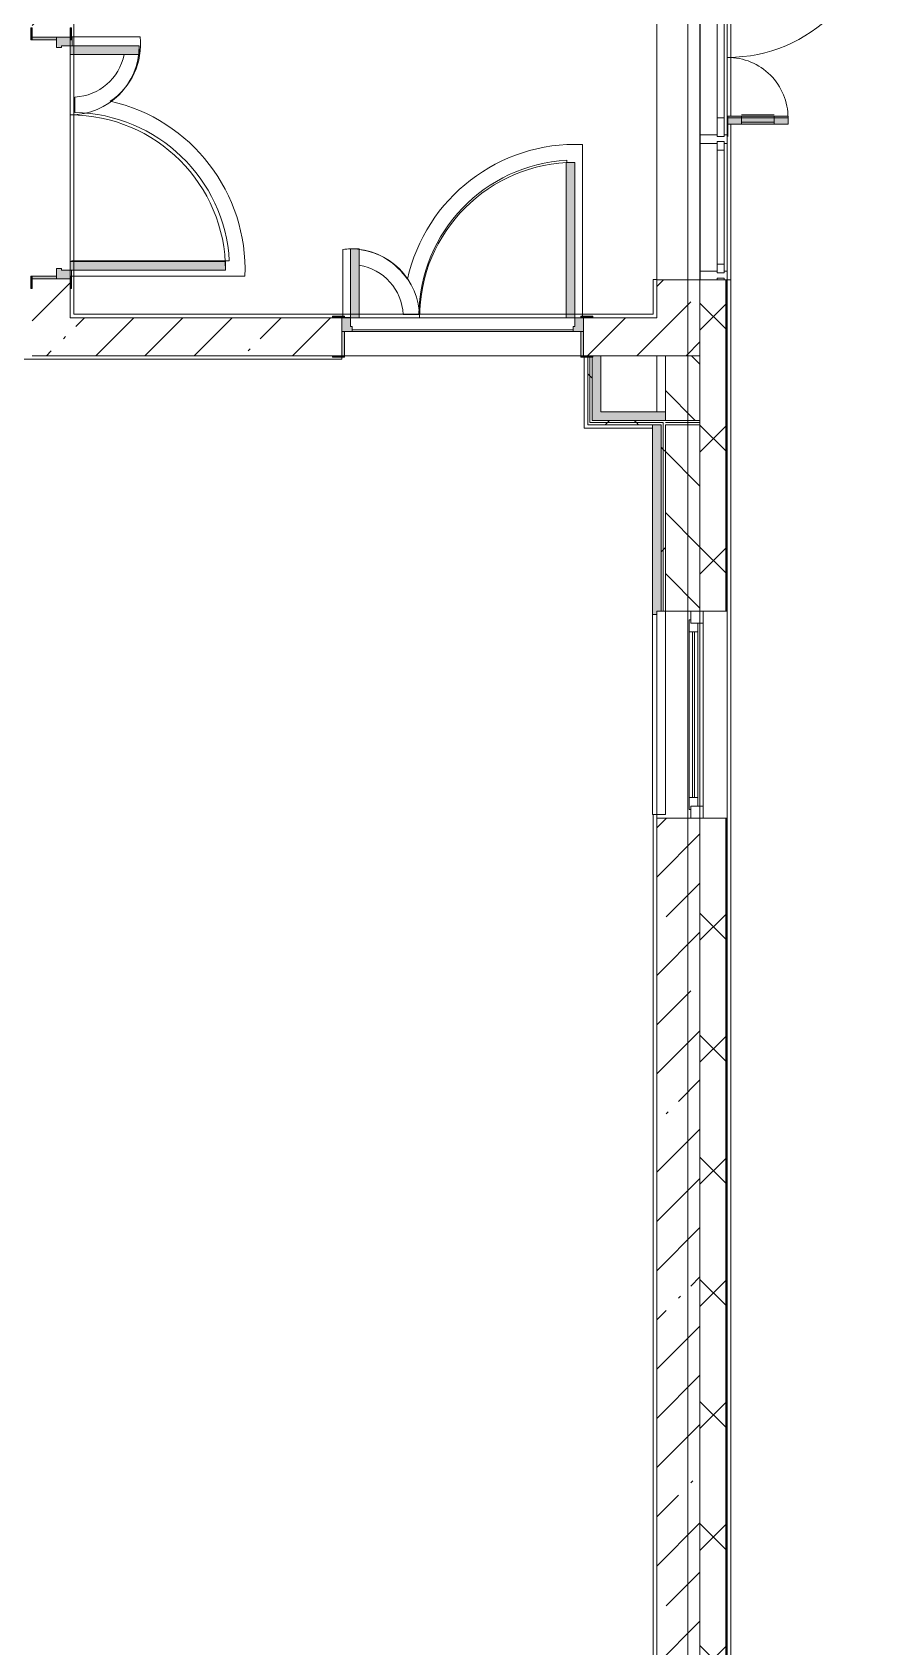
# Model space of a CAD drawing. Header units: millimetres. Extents: x -4029 to 232974, y -8553 to 104777.
# Drawn here: x 192296 to 197191, y 2900 to 12254 of the extents above; entities that cross this region are included whole.
import ezdxf

# ---------------------------------------------------------------- set-up
doc = ezdxf.new("R2010")
doc.units = ezdxf.units.MM
doc.linetypes.add('Осевая', pattern=[3175, 635, -476.25, 1587.5, -476.25])
for name, color, linetype, lineweight in [('A-AREA-BNDY-1', 7, 'Continuous', 5), ('A-GLAZ-1', 7, 'Continuous', 5), ('A-GLAZ-CWMG-2', 7, 'Continuous', 5), ('A-WALL', 7, 'Continuous', 9), ('A-WALL-4', 7, 'Continuous', 5), ('I-WALL-6', 7, 'Continuous', 5), ('Оси', 7, 'Continuous', 9), ('Оси-2', 7, 'Осевая', 9)]:
    doc.layers.add(name, color=color, linetype=linetype, lineweight=lineweight)
for name, color, linetype, lineweight, true_color in [('A-DETL-GENF-10', 7, 'Continuous', 5, 0xe2e2e2), ('A-DETL-GENF-9', 7, 'Continuous', 5, 0xaaaaaa), ('A-DOOR-3', 7, 'Continuous', 5, 0xaaaaaa), ('A-DOOR-4', 7, 'Continuous', 5, 0xe2e2e2), ('A-DOOR-FRAM-3', 7, 'Continuous', 5, 0xe2e2e2), ('A-DOOR-FRAM-4', 7, 'Continuous', 5, 0xaaaaaa), ('A-FLOR-2', 7, 'Continuous', 5, 0xaaaaaa), ('I-WALL-5', 7, 'Continuous', 9, 0xe7e7e7)]:
    doc.layers.add(name, color=color, linetype=linetype, lineweight=lineweight, true_color=true_color)
pattern_1 = [(45, (71086.4, 0), (-285.1231, 285.1231), []), (45, (71371.53, 0), (-285.1231, 285.1231), [504.031, -100.806, 16.764, -84.042])]
pattern_2 = [(45, (71086.4, 0), (-530.33, 530.33), []), (135, (71086.4, 0), (-530.33, -530.33), [])]

# ---------------------------------------------------------------- blocks, each defined once
blk = doc.blocks.new('110_Дверь_СКБ_2Ст - Д-5_п_ Из игровой в коридор-32679362-1_2_1_птичка')
at = {"layer": 'A-DOOR-4'}
for points in [[(612.5, 110), (662.5, 110), (662.5, 1010), (612.5, 1010), (612.5, 907.7)], [(-637.5, 110), (-587.5, 110), (-591.3, 510), (-637.5, 506), (-637.5, 111.5)], [(697.5, -110), (712.5, -110), (712.5, 30), (697.5, 27.7)]]:
    blk.add_hatch(color=256, dxfattribs=at).paths.add_polyline_path(points)
h = blk.add_hatch(color=256, dxfattribs=at)
h.paths.add_polyline_path([(-672.5, 30), (-627.5, 30), (-627.5, 60), (-637.5, 60), (-637.5, 110), (-687.5, 110), (-687.5, 30)])
h.paths.add_polyline_path([(712.5, 30), (712.5, 110), (662.5, 108.5), (662.5, 60), (652.5, 60), (652.5, 30), (706.3, 30)])
at = {"layer": 'A-DOOR-FRAM-3'}
for points in [[(-681.3, 110), (-672.5, 112.1), (-672.5, 118), (-742.5, 118), (-742.5, 110), (-687.5, 110)], [(712.5, 110), (767.5, 110), (767.5, 118), (697.5, 118), (697.5, 110), (706.3, 110)], [(-672.5, -110), (-672.5, 30), (-687.5, 30), (-687.5, -110)], [(-672.5, -118), (-672.5, -110), (-742.5, -110), (-742.5, -118), (-687.5, -118)], [(737.8, -118), (767.5, -118), (762.5, -110), (697.5, -110), (697.5, -118), (737.5, -118)]]:
    blk.add_hatch(color=256, dxfattribs=at).paths.add_polyline_path(points)
at = {"layer": 'A-DOOR-3'}
for p, q in [((662.5, 1010), (612.5, 1010)), ((612.5, 1010), (612.5, 110)), ((662.5, 110), (662.5, 1010)), ((-637.5, 510), (-637.5, 110)), ((-587.5, 510), (-637.5, 510)), ((-587.5, 110), (-587.5, 510)), ((-637.5, 110), (-587.5, 110)), ((612.5, 110), (662.5, 110))]:
    blk.add_line(p, q, dxfattribs=at)
for centre, radius, start, end in [((662.5, 110), 900, 90, 180), ((-637.5, 110), 400, 360, 90)]:
    blk.add_arc(centre, radius, start, end, dxfattribs=at)
at = {"layer": 'A-DOOR-FRAM-4'}
for p, q in [((-672.5, 118), (-742.5, 118)), ((-742.5, 118), (-742.5, 110)), ((-742.5, 110), (-672.5, 110)), ((-637.5, 110), (-687.5, 110)), ((-687.5, 110), (-687.5, 30)), ((-672.5, 110), (-672.5, 118)), ((-637.5, 60), (-637.5, 110)), ((662.5, 110), (662.5, 60)), ((712.5, 110), (662.5, 110)), ((767.5, 118), (697.5, 118)), ((697.5, 118), (697.5, 110)), ((697.5, 110), (767.5, 110)), ((712.5, 30), (712.5, 110)), ((767.5, 110), (767.5, 118)), ((-687.5, 30), (-627.5, 30)), ((-672.5, 30), (-687.5, 30)), ((-687.5, 30), (-687.5, -110)), ((-672.5, -110), (-672.5, 30)), ((-627.5, 60), (-637.5, 60)), ((-627.5, 30), (-627.5, 60)), ((662.5, 60), (652.5, 60)), ((652.5, 60), (652.5, 30)), ((652.5, 30), (712.5, 30)), ((712.5, 30), (697.5, 30)), ((697.5, 30), (697.5, -110)), ((712.5, -110), (712.5, 30)), ((-672.5, -110), (-742.5, -110)), ((-742.5, -110), (-742.5, -118)), ((-742.5, -118), (-672.5, -118)), ((-687.5, -110), (-672.5, -110)), ((-672.5, -118), (-672.5, -110)), ((697.5, -110), (712.5, -110)), ((767.5, -110), (697.5, -110)), ((697.5, -110), (697.5, -118)), ((697.5, -118), (767.5, -118)), ((767.5, -118), (767.5, -110))]:
    blk.add_line(p, q, dxfattribs=at)
blk = doc.blocks.new('110_Дверь_СКБ_2Ст - Д-1_л_Лестничная клетка EIS60 2-32142534-1_2_1_птичка')
at = {"layer": 'A-DOOR-4'}
for points in [[(612.5, 1010), (612.5, 110), (662.5, 110), (662.5, 1010), (639.9, 1010)], [(-637.5, 510), (-637.5, 110), (-587.5, 110), (-587.5, 510)], [(712.4, 30), (697.5, 30), (699.6, -110), (712.5, -110), (712.5, 30)]]:
    blk.add_hatch(color=256, dxfattribs=at).paths.add_polyline_path(points)
h = blk.add_hatch(color=256, dxfattribs=at)
h.paths.add_polyline_path([(662.5, 110), (662.5, 60), (652.5, 60), (652.5, 30), (712.5, 32.6), (712.5, 110)])
h.paths.add_polyline_path([(-637.5, 110), (-687.5, 110), (-687.2, 30), (-627.5, 35.6), (-627.5, 60), (-637.5, 60), (-637.5, 104.8)])
at = {"layer": 'A-DOOR-FRAM-3'}
for points in [[(-695.5, 118), (-742.5, 118), (-742.5, 110), (-672.5, 110), (-672.5, 118), (-687.5, 118)], [(728.3, 118), (697.5, 118), (697.5, 110), (767.5, 110), (767.5, 118), (729.9, 118)], [(-672.5, 30), (-687.5, 30), (-687.4, -110), (-672.5, -110), (-672.5, -21.5)], [(-687.4, -110), (-742.5, -110.2), (-742.5, -118), (-672.5, -118), (-674.5, -110)], [(767.5, -110), (697.5, -110), (698.9, -118), (767.5, -118)]]:
    blk.add_hatch(color=256, dxfattribs=at).paths.add_polyline_path(points)
at = {"layer": 'A-DOOR-3'}
for p, q in [((662.5, 1010), (612.5, 1010)), ((612.5, 1010), (612.5, 110)), ((662.5, 110), (662.5, 1010)), ((-637.5, 510), (-637.5, 110)), ((-587.5, 510), (-637.5, 510)), ((-587.5, 110), (-587.5, 510)), ((-637.5, 110), (-587.5, 110)), ((612.5, 110), (662.5, 110))]:
    blk.add_line(p, q, dxfattribs=at)
for centre, radius, start, end in [((662.5, 110), 900, 90, 180), ((-637.5, 110), 400, 360, 90)]:
    blk.add_arc(centre, radius, start, end, dxfattribs=at)
at = {"layer": 'A-DOOR-FRAM-4'}
for p, q in [((-672.5, 118), (-742.5, 118)), ((-742.5, 118), (-742.5, 110)), ((-742.5, 110), (-672.5, 110)), ((-637.5, 110), (-687.5, 110)), ((-687.5, 110), (-687.5, 30)), ((-672.5, 110), (-672.5, 118)), ((-637.5, 60), (-637.5, 110)), ((662.5, 110), (662.5, 60)), ((712.5, 110), (662.5, 110)), ((767.5, 118), (697.5, 118)), ((697.5, 118), (697.5, 110)), ((697.5, 110), (767.5, 110)), ((712.5, 30), (712.5, 110)), ((767.5, 110), (767.5, 118)), ((-687.5, 30), (-627.5, 30)), ((-672.5, 30), (-687.5, 30)), ((-687.5, 30), (-687.5, -110)), ((-672.5, -110), (-672.5, 30)), ((-627.5, 60), (-637.5, 60)), ((-627.5, 30), (-627.5, 60)), ((662.5, 60), (652.5, 60)), ((652.5, 60), (652.5, 30)), ((652.5, 30), (712.5, 30)), ((712.5, 30), (697.5, 30)), ((697.5, 30), (697.5, -110)), ((712.5, -110), (712.5, 30)), ((-672.5, -110), (-742.5, -110)), ((-742.5, -110), (-742.5, -118)), ((-742.5, -118), (-672.5, -118)), ((-687.5, -110), (-672.5, -110)), ((-672.5, -118), (-672.5, -110)), ((697.5, -110), (712.5, -110)), ((767.5, -110), (697.5, -110)), ((697.5, -110), (697.5, -118)), ((697.5, -118), (767.5, -118)), ((767.5, -118), (767.5, -110))]:
    blk.add_line(p, q, dxfattribs=at)
blk = doc.blocks.new('120_Окно_СКБ_1Ст - 120_Окно_СКБ_1Ст 1200х2500_h_ с форточкой 3-24161067-1_2_1_птичка')
at = {"layer": 'A-GLAZ-1'}
for p, q in [((-600, -127), (-600, -57)), ((-600, -57), (-530, -57)), ((600, -57), (-600, -57)), ((-530, -57), (-530, -127)), ((530, -87), (-530, -87)), ((-530, -87), (-530, -127)), ((-480, -137), (-480, -87)), ((480, -137), (480, -87)), ((530, -127), (530, -57)), ((530, -57), (600, -57)), ((530, -127), (530, -87)), ((600, -57), (600, -127)), ((-530, -127), (-600, -127)), ((-600, -127), (-550, -127)), ((-530, -127), (-550, -127)), ((-550, -127), (-550, -137)), ((-550, -137), (550, -137)), ((550, -137), (-550, -137)), ((-480, -107), (480, -107)), ((480, -117), (-480, -117)), ((600, -127), (530, -127)), ((550, -127), (530, -127)), ((550, -127), (600, -127)), ((550, -137), (550, -127))]:
    blk.add_line(p, q, dxfattribs=at)
blk = doc.blocks.new('PNS_Панель прямоугольная - Нр_Стекло - 40мм-24160822-1_2_1_птичка')
at = {"layer": 'A-GLAZ-1'}
for p, q in [((-380, 0), (-380, 40)), ((-380, 40), (-330, 40)), ((-330, 40), (330, 40)), ((-330, 40), (-330, 0)), ((380, 40), (330, 40)), ((330, 40), (330, 0)), ((380, 0), (380, 40)), ((-330, 0), (-380, 0)), ((-330, 0), (330, 0)), ((330, 0), (380, 0))]:
    blk.add_line(p, q, dxfattribs=at)
blk = doc.blocks.new('Прямоугольный импост - Импост структурный с накладкой - 160мм-23689442-1_2_1_птичка')
at = {"layer": 'A-GLAZ-CWMG-2'}
for p, q in [((125081, 11610), (125081, 10870)), ((125238, 11610), (125238, 10870))]:
    blk.add_line(p, q, dxfattribs=at)
blk = doc.blocks.new('Дверь_Витражная_СКБ_2Ст - ВН-6-31912847-1_2_1_птичка')
at = {"layer": 'A-DETL-GENF-10'}
for points in [[(-643, -39), (-643, -370), (-598, -370), (-598, -20), (-643, -20)], [(562, -39), (562, -884), (607, -884), (607, -20), (562, -20)], [(607, -17), (607, -20), (705, -17)]]:
    blk.add_hatch(color=256, dxfattribs=at).paths.add_polyline_path(points)
at = {"layer": 'A-DETL-GENF-9'}
for p, q in [((-607, -20), (-715, -20)), ((-715, -20), (-607, -20)), ((-598, -20), (-643, -20)), ((-643, -370), (-643, -20)), ((-598, -20), (-643, -20)), ((-643, -20), (-643, -370)), ((-598, -370), (-598, -20)), ((-598, -370), (-598, -20)), ((562, -20), (607, -20)), ((562, -884), (562, -20)), ((562, -20), (562, -884)), ((607, -20), (562, -20)), ((607, -884), (607, -20)), ((607, -884), (607, -20)), ((607, -20), (715, -20)), ((607, -20), (715, -20)), ((-643, -100), (-598, -100)), ((-633, -290), (-633, -100)), ((-589, -290), (-589, -100)), ((553, -804), (553, -100)), ((607, -100), (562, -100)), ((597, -804), (597, -100)), ((-643, -290), (-598, -290)), ((-643, -370), (-598, -370)), ((-643, -370), (-598, -370)), ((607, -804), (562, -804)), ((607, -884), (562, -884)), ((562, -884), (607, -884))]:
    blk.add_line(p, q, dxfattribs=at)
at = {"layer": 'A-DOOR-3'}
for p, q in [((-715, 40), (-607, 40)), ((-715, 0), (-715, 40)), ((-607, 40), (-607, 0)), ((607, 40), (715, 40)), ((607, 0), (607, 40)), ((715, 40), (715, 0)), ((-607, 0), (-715, 0)), ((-607, -370), (-607, -20)), ((715, 0), (607, 0)), ((607, -884), (607, -20))]:
    blk.add_line(p, q, dxfattribs=at)
for centre, radius, start, end in [((-607, -20), 350, 270, 0), ((607, -20), 864, 180, 270)]:
    blk.add_arc(centre, radius, start, end, dxfattribs=at)
blk = doc.blocks.new('Прямоугольный импост - Импост структурный с накладкой - 160мм-23689444-1_2_1_птичка')
at = {"layer": 'A-GLAZ-CWMG-2'}
for p, q in [((125081, 13070), (125081, 11660)), ((125238, 13070), (125238, 11660)), ((125181, 12972), (125181, 11758)), ((125221, 12972), (125221, 11758))]:
    blk.add_line(p, q, dxfattribs=at)
blk = doc.blocks.new('Прямоугольный импост - Импост структурный с накладкой - 160мм-22960522-1_2_1_птичка')
at = {"layer": 'A-GLAZ-CWMG-2'}
for p, q in [((-25, 0), (-25, 17)), ((-25, 17), (25, 17)), ((25, 17), (25, 0)), ((-25, -140), (-25, -40)), ((25, -40), (25, -140)), ((25, -140), (-25, -140))]:
    blk.add_line(p, q, dxfattribs=at)
blk = doc.blocks.new('Прямоугольный импост - Импост структурный с накладкой - 160мм-18691766-1_2_1_птичка')
at = {"layer": 'A-GLAZ-CWMG-2'}
for p, q in [((0, 17), (-50, 17)), ((-50, 17), (-50, 0)), ((-10, -40), (-10, 0)), ((-10, 0), (0, 0)), ((0, 0), (0, 17)), ((-50, -40), (-50, -140)), ((0, -40), (-10, -40)), ((0, -140), (0, -40)), ((-50, -140), (0, -140))]:
    blk.add_line(p, q, dxfattribs=at)

msp = doc.modelspace()

# ---------------------------------------------------------------- hatches: boundary and pattern name
at = {"layer": 'A-WALL-4'}
h = msp.add_hatch(dxfattribs=at)
h.set_pattern_fill('FP_135', color=256, style=0, pattern_type=2)
h.set_pattern_definition([(45, (71086.4, 0), (-353.5534, 353.5534), []), (135, (71086.4, 0), (-353.5534, -353.5534), [])])
h.paths.add_polyline_path([(196316.4063, -250), (196316.4063, 7700.0442), (196166.4063, 7700.0442), (196166.4063, -250), (196276.4063, -250)])
h.paths.add_polyline_path([(196314.7586, 8900.0442), (196316.4063, 8900.0442), (196316.4063, 10820.0001), (196166.4063, 10820.0001), (196166.4063, 8900.0442), (196276.4063, 8900.0442)])
h.paths.add_polyline_path([(196316.4063, 13120.0001), (196316.4063, 13670.0001), (196166.4063, 13670.0001), (196166.4063, 13120.0001), (196276.4063, 13120.0001)])
h.paths.add_polyline_path([(196316.4063, 15220.0001), (196316.4063, 21550), (196166.4063, 21550), (196166.4063, 15220.0001), (196276.4063, 15220.0001)])
h = msp.add_hatch(dxfattribs=at)
h.set_pattern_fill('FP_117', color=256, style=0, pattern_type=2)
h.set_pattern_definition([(135, (71086.4, 0), (-176.7767, -176.7767), [])])
h.paths.add_polyline_path([(195966.4063, 8900.0442), (196166.4063, 8900.0442), (196166.4063, 9980), (195966.4063, 9980), (195966.4063, 9050.3851)])
h.paths.add_polyline_path([(196038.5654, 10005), (196166.4063, 10005), (196166.4063, 10380), (195966.4063, 10380), (195966.4063, 10005), (196000.2185, 10005)])
at = {"layer": 'I-WALL-5'}
for points in [[(195541.4063, 10005), (195591.4063, 10005), (195591.4063, 10380), (195546.4063, 10380), (195541.4063, 10224.019)], [(195891.4063, 10005), (195966.4063, 10005), (195963.2813, 10055), (195591.4063, 10055), (195591.4063, 10005)], [(195896.4063, 8879.5442), (195916.4063, 8879.5442), (195916.4063, 8900.0442), (195941.4063, 8900.0442), (195941.4063, 9980), (195891.4063, 9980), (195891.4063, 8879.5442)]]:
    msp.add_hatch(color=256, dxfattribs=at).paths.add_polyline_path(points)
at = {"layer": 'I-WALL-6'}
h = msp.add_hatch(dxfattribs=at)
h.set_pattern_fill('FP_116', color=256, style=0, pattern_type=2)
h.set_pattern_definition(pattern_1)
h.paths.add_polyline_path([(196166.4063, 10600), (196166.4063, 10820.0001), (195916.4063, 10820.0001), (195916.4063, 10600), (196144.1083, 10600)])
h.paths.add_polyline_path([(196166.4063, 13120.0001), (196166.4063, 13670.0001), (195916.4063, 13670.0001), (195916.4063, 13120.0001), (196000.2185, 13120.0001)])
h.paths.add_polyline_path([(195916.4063, 15220.0001), (196166.4063, 15220.0001), (196166.4063, 21400), (195916.4063, 21400), (195916.4063, 15550.0001)])
h = msp.add_hatch(dxfattribs=at)
h.set_pattern_fill('FP_116', color=256, style=0, pattern_type=2)
h.set_pattern_definition(pattern_1)
h.paths.add_polyline_path([(192516.4063, 10380), (192516.4063, 10825), (192296.4063, 10825), (192296.4063, 10380)])
h.paths.add_polyline_path([(192296.4063, 12225), (192516.4063, 12225), (192516.4063, 13400), (192296.4063, 13400), (192296.4063, 12280)])
h.paths.add_polyline_path([(192478.9063, 13900), (192516.4063, 13900), (192516.4063, 18600), (192296.4063, 18600), (192296.4063, 13900), (192414.9109, 13900)])
h = msp.add_hatch(dxfattribs=at)
h.set_pattern_fill('FP_134', color=256, style=0, pattern_type=2)
h.set_pattern_definition([(135, (71086.4, 0), (-353.5534, -353.5534), [])])
h.paths.add_polyline_path([(191446.4063, 10400), (192296.4063, 10400), (192296.4063, 10600), (190416.4063, 10600), (190416.4063, 10400), (190436.4063, 10400)])
h.paths.add_polyline_path([(180836.4062, 10400), (181316.4063, 10400), (181313.4008, 10600), (180191.4062, 10600), (180191.4062, 10400), (180756.4062, 10400)])
h.paths.add_polyline_path([(178436.4063, 10400), (178791.4062, 10400), (178791.4062, 10600), (178436.4063, 10600)])
h.paths.add_polyline_path([(182996.4062, 10400), (183016.4062, 10400), (183016.4062, 10600), (182266.4063, 10600), (182271.3243, 10400), (182890.7443, 10400)])
h = msp.add_hatch(dxfattribs=at)
h.set_pattern_fill('FP_116', color=256, style=0, pattern_type=2)
h.set_pattern_definition(pattern_1)
h.paths.add_polyline_path([(196166.4063, 10380), (196166.4063, 10600), (195491.4063, 10600), (195496.4063, 10380), (196016.4063, 10380)])
h.paths.add_polyline_path([(194036.4063, 10380), (194091.4063, 10380), (194091.4063, 10600), (192516.4063, 10600), (192516.4063, 10380), (193950.5291, 10380)])
h = msp.add_hatch(dxfattribs=at)
h.set_pattern_fill('FP_213', color=256, style=0, pattern_type=2)
h.set_pattern_definition(pattern_2)
h.paths.add_polyline_path([(195516.4063, 9980), (195528.9063, 9980), (195528.9063, 10372), (195516.4063, 10372), (195516.4063, 10055)])
h = msp.add_hatch(dxfattribs=at)
h.set_pattern_fill('FP_213', color=256, style=0, pattern_type=2)
h.set_pattern_definition(pattern_2)
h.paths.add_polyline_path([(195528.9063, 9992.5), (195541.4063, 9992.5), (195541.4063, 10372), (195528.9063, 10372), (195528.9063, 10055)])
h = msp.add_hatch(dxfattribs=at)
h.set_pattern_fill('FP_213', color=256, style=0, pattern_type=2)
h.set_pattern_definition(pattern_2)
h.paths.add_polyline_path([(195916.4063, 9980), (195953.9063, 9980), (195953.9063, 9992.5), (195528.9063, 9992.5), (195528.9063, 9980), (195914.0822, 9980)])
h.paths.add_polyline_path([(196166.4063, 9980), (196166.4063, 9992.5), (195966.4063, 9992.5), (195966.4063, 9980), (196030.0427, 9980)])
h = msp.add_hatch(dxfattribs=at)
h.set_pattern_fill('FP_213', color=256, style=0, pattern_type=2)
h.set_pattern_definition(pattern_2)
h.paths.add_polyline_path([(196166.4063, 9992.5), (196166.4063, 10005), (195541.4063, 10005), (195541.4063, 9992.5), (196034.304, 9992.5)])
h = msp.add_hatch(dxfattribs=at)
h.set_pattern_fill('FP_213', color=256, style=0, pattern_type=2)
h.set_pattern_definition(pattern_2)
h.paths.add_polyline_path([(195953.9063, 8900.0442), (195953.9063, 9980), (195941.4063, 9980), (195941.4063, 8900.0442)])
h = msp.add_hatch(dxfattribs=at)
h.set_pattern_fill('FP_213', color=256, style=0, pattern_type=2)
h.set_pattern_definition(pattern_2)
h.paths.add_polyline_path([(195953.9063, 8900.0442), (195966.4063, 8900.0442), (195966.4063, 9992.5), (195953.9063, 9992.5), (195953.9063, 9050.3851)])
h = msp.add_hatch(dxfattribs=at)
h.set_pattern_fill('FP_116', color=256, style=0, pattern_type=2)
h.set_pattern_definition(pattern_1)
h.paths.add_polyline_path([(196000.2185, -100), (196166.4063, -100), (196166.4063, 7700.0442), (195916.4063, 7700.0442), (195916.4063, -100)])

# ---------------------------------------------------------------- linework, layer by layer
at = {"layer": 'A-AREA-BNDY-1', "flags": 128}
msp.add_lwpolyline([(195895.4063, 10821.0001), (195916.4063, 10821.0001), (195916.4063, 13120.0001), (195896.4063, 13120.0001), (195896.4063, 13429), (194070.4063, 13429), (194070.4063, 17321), (194362.4063, 17321), (194362.4063, 13591), (195916.4063, 13591), (195916.4063, 15220.0001), (195896.4063, 15220.0001), (195896.4063, 16650.1621), (195895.4063, 16650.1621), (195895.4063, 18411.5), (195500.8967, 18411.5), (192537.4063, 18411.5), (192537.4063, 14230.4102), (192536.4063, 14230.4102), (192536.4063, 14228.1505), (192537.4063, 14228.1505), (192537.4063, 10621), (195895.4063, 10621)], close=True, dxfattribs=at)
at = {"layer": 'A-FLOR-2'}
for p, q in [((192921.3221, 12227.3825), (192526.9003, 12227.3825)), ((192526.9003, 12227.3825), (192526.9003, 12175)), ((192543.9003, 11878.705), (192543.9003, 11788.2748)), ((195485.1678, 10608), (195485.1678, 11603.7838)), ((195395.1678, 11513.077), (195395.1678, 11500)), ((194097.5604, 10995.9511), (194097.5604, 10608)), ((193438.4479, 10929.7751), (192523.9003, 10929.7751)), ((192523.9003, 10875), (192523.9003, 10840)), ((192524.4063, 10839.7751), (193529.1548, 10839.7751)), ((194106.4063, 10601.5293), (194141.4063, 10601.5293)), ((194446.2379, 10618.5293), (194536.6681, 10618.5293)), ((195395.1678, 10598.5293), (195441.4063, 10598.5293)), ((194151.4063, 10530), (195431.4063, 10530)), ((195431.4063, 10520), (194151.4063, 10520)), ((194091.4063, 10360), (190436.4063, 10360)), ((194091.4063, 10372), (194091.4063, 10360)), ((195496.4063, 9960), (195496.4063, 10372)), ((195891.8692, 9960), (195496.4063, 9960)), ((195896.4063, 170), (195896.4063, 7721.0442))]:
    msp.add_line(p, q, dxfattribs=at)
for centre, radius, start, end in [((192529.9003, 12182.3825), 394, 303.62194783, 6.5582456), ((192529.9003, 12182.3825), 304, 272.639555, 349.07682175), ((192529.9003, 10878.3825), 910, 3.23752469, 89.11849169), ((192529.9003, 10878.3825), 1000, 357.7874099, 77.39890078), ((195446.5604, 10604.5293), 1000, 87.7874099, 167.39890078), ((195446.5604, 10604.5293), 910, 93.23752469, 179.11849169), ((194142.5604, 10604.5293), 394, 90.1714643, 96.5582456), ((194142.5604, 10604.5293), 394, 33.62194783, 82.85687884), ((194142.5604, 10604.5293), 304, 2.639555, 80.73872892)]:
    msp.add_arc(centre, radius, start, end, dxfattribs=at)
at = {"layer": 'A-WALL'}
for p, q in [((196166.4063, 10820.0001), (196166.4063, 10600)), ((196316.4063, 8900.0442), (196316.4063, 10820.0001)), ((196319.4063, 8900.0442), (196319.4063, 10820.0001)), ((195528.9063, 9992.5), (195528.9063, 10372)), ((195541.4063, 10005), (195541.4063, 10372)), ((196166.4063, 10380), (195966.4063, 10380)), ((196166.4063, 8900.0442), (196166.4063, 10380)), ((195966.4063, 10005), (195966.4063, 10055)), ((195953.9063, 9992.5), (195528.9063, 9992.5)), ((196166.4063, 10005), (195541.4063, 10005)), ((195941.4063, 9980), (195891.4063, 9980)), ((195941.4063, 8900.0442), (195941.4063, 9980)), ((195953.9063, 8900.0442), (195953.9063, 9992.5)), ((195966.4063, 9992.5), (196166.4063, 9992.5)), ((195966.4063, 9980), (195966.4063, 8900.0442)), ((195966.4063, 9980), (196166.4063, 9980)), ((196316.4063, -250), (196316.4063, 7700.0442)), ((196319.4063, -253), (196319.4063, 7700.0442))]:
    msp.add_line(p, q, dxfattribs=at)
at = {"layer": 'A-WALL-4'}
for p, q in [((196166.4063, 10820.0001), (196166.4063, 13120.0001)), ((196346.4063, 12927.0001), (196346.4063, 11767.0002)), ((196346.4063, 11722.0002), (196346.4063, -280)), ((196346.4063, 10820.0001), (196166.4063, 10820.0001)), ((196324.4063, -258), (196324.4063, 10820.0001)), ((195966.4063, 10380), (195966.4063, 10055)), ((195966.4063, 8900.0442), (196324.4063, 8900.0442)), ((196166.4063, 8900.0442), (196166.4063, -100)), ((196324.4063, 7700.0442), (196166.4063, 7700.0442))]:
    msp.add_line(p, q, dxfattribs=at)
at = {"layer": 'I-WALL-6'}
for p, q in [((195916.4063, 10600), (195916.4063, 13450)), ((192516.4063, 12125), (192516.4063, 10925)), ((192516.4063, 10600), (192516.4063, 10770)), ((196166.4063, 10820.0001), (195916.4063, 10820.0001)), ((194036.4063, 10600), (192516.4063, 10600)), ((194191.4063, 10600), (195391.4063, 10600)), ((195916.4063, 10600), (195546.4063, 10600)), ((196166.4063, 10380), (196166.4063, 10600)), ((192296.4063, 10380), (194036.4063, 10380)), ((195476.4063, 10380), (194106.4063, 10380)), ((195516.4063, 10372), (195516.4063, 9980)), ((195966.4063, 10380), (195546.4063, 10380)), ((195591.4063, 10055), (195591.4063, 10380)), ((195916.4063, 10055), (195916.4063, 10380)), ((195966.4063, 10055), (195591.4063, 10055)), ((195516.4063, 9980), (195891.4063, 9980)), ((195891.4063, 7721.0442), (195891.4063, 9980)), ((195916.4063, 8900.0442), (195916.4063, 150)), ((195916.4063, 8900.0442), (195966.4063, 8900.0442)), ((195966.4063, 8900.0442), (195966.4063, 7721.0442)), ((195891.4063, 8879.5442), (195916.4063, 8879.5442)), ((195891.4063, 7721.0442), (195966.4063, 7721.0442)), ((196166.4063, 7700.0442), (195916.4063, 7700.0442))]:
    msp.add_line(p, q, dxfattribs=at)
at = {"layer": 'Оси'}
for p, q in [((196096.4062, 10029.8193), (196096.4062, 21915.0972)), ((196096.4062, -1906.2586), (196096.4062, 9979.0193))]:
    msp.add_line(p, q, dxfattribs=at)
at = {"layer": 'Оси-2'}
msp.add_line((196096.4062, 9979.0193), (196096.4062, 10029.8193), dxfattribs=at)

# ---------------------------------------------------------------- block references
at = {"layer": 'A-DOOR-3'}
for name, p, rotation in [('Дверь_Витражная_СКБ_2Ст - ВН-6-31912847-1_2_1_птичка', (196307.4063, 12365.0002), 89.99999999999957), ('110_Дверь_СКБ_2Ст - Д-1_л_Лестничная клетка EIS60 2-32142534-1_2_1_птичка', (192406.4063, 11537.5), 269.9999999999999)]:
    msp.add_blockref(name, p, dxfattribs=dict(at, rotation=rotation))
msp.add_blockref('110_Дверь_СКБ_2Ст - Д-5_п_ Из игровой в коридор-32679362-1_2_1_птичка', (194778.9063, 10490), dxfattribs=at)
at = {"layer": 'A-GLAZ-1'}
for name, p, rotation in [('PNS_Панель прямоугольная - Нр_Стекло - 40мм-24160822-1_2_1_птичка', (196307.4063, 11240.0002), 89.99999999999957), ('120_Окно_СКБ_1Ст - 120_Окно_СКБ_1Ст 1200х2500_h_ с форточкой 3-24161067-1_2_1_птичка', (196241.4063, 8300.0442), 269.9999999999999)]:
    msp.add_blockref(name, p, dxfattribs=dict(at, rotation=rotation))
at = {"layer": 'A-GLAZ-CWMG-2'}
for name in ['Прямоугольный импост - Импост структурный с накладкой - 160мм-23689444-1_2_1_птичка', 'Прямоугольный импост - Импост структурный с накладкой - 160мм-23689442-1_2_1_птичка']:
    msp.add_blockref(name, (71086.4063, 0), dxfattribs=at)
at = {"layer": 'A-GLAZ-CWMG-2', "extrusion": (0, 0, -1), "rotation": 90.00000000000044}
msp.add_blockref('Прямоугольный импост - Импост структурный с накладкой - 160мм-22960522-1_2_1_птичка', (-196307.4063, 11635.0002), dxfattribs=at)
at = {"layer": 'A-GLAZ-CWMG-2', "rotation": 269.9999999999995}
msp.add_blockref('Прямоугольный импост - Импост структурный с накладкой - 160мм-18691766-1_2_1_птичка', (196307.4063, 10820.0001), dxfattribs=at)

doc.saveas('drawing.dxf')
